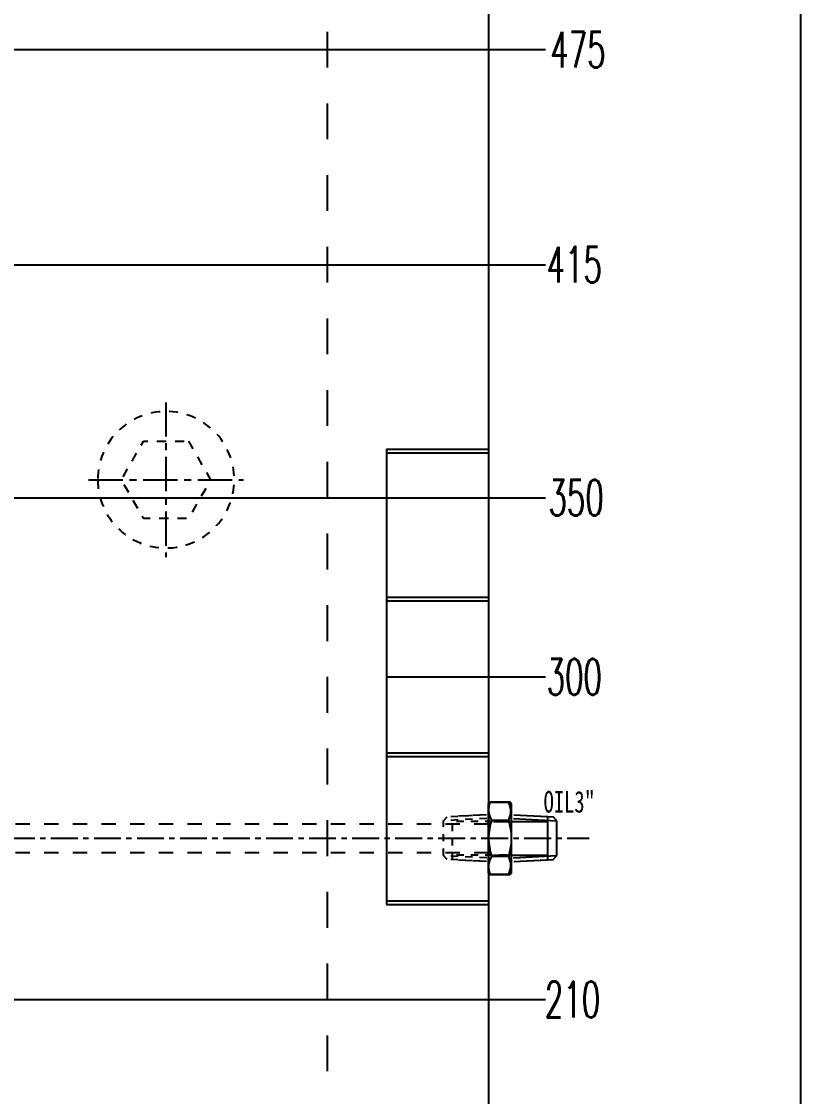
# Model space of a CAD drawing. Extents: x 14103 to 19353, y -3233 to 932.
# Drawn here: x 17624.1 to 17841.4, y 347 to 646.9 of the extents above; entities that cross this region are included whole.
import ezdxf

# ---------------------------------------------------------------- set-up
doc = ezdxf.new("R2010")
doc.units = 0
doc.header["$LTSCALE"] = 20
doc.header["$MEASUREMENT"] = 0
for name, pattern in [('CENTER', [0.6, 0.375, -0.075, 0.075, -0.075]), ('DASHED', [0.2, 0.1, -0.1]), ('HIDDEN', [0.2, 0.1, -0.1])]:
    doc.linetypes.add(name, pattern=pattern)
doc.layers.get('DEFPOINTS').update_dxf_attribs({"linetype": 'CONTINUOUS'})
for name, color, linetype in [('CONTINUOUS', 7, 'CONTINUOUS'), ('DIM', 3, 'CONTINUOUS'), ('HIDDEN', 2, 'HIDDEN'), ('OIL', 7, 'CONTINUOUS'), ('SCREW', 7, 'CONTINUOUS')]:
    doc.layers.add(name, color=color, linetype=linetype)
doc.styles.add('lxy2', font='txt.shx', dxfattribs={"width": 0.6})
doc.styles.add('LXY4', font='simplex.shx', dxfattribs={"width": 0.7, "height": 6})
doc.dimstyles.new('10', dxfattribs={"dimtxt": 10, "dimasz": 5, "dimexe": 2.5, "dimexo": 0, "dimgap": 1, "dimtad": 0, "dimdsep": 46, "dimtxsty": 'lxy2', "dimcen": -3, "dimclrd": 113, "dimclre": 113, "dimclrt": 3, "dimazin": 2, "dimtfac": 1, "dimtofl": 0, "dimtmove": 0, "dimatfit": 3, "dimfxl": 1, "dimtolj": 1, "dimtzin": 0, "dimarcsym": 0})

# ---------------------------------------------------------------- blocks, each defined once
blk = doc.blocks.new('*D115')
at = {"layer": 'DEFPOINTS', "color": 0}
for p in [(17554.36, 709.09), (17770.26, 709.09), (17204.36, 164.09)]:
    blk.add_point(p, dxfattribs=at)
at = {"layer": 'DIM', "color": 113, "lineweight": -2}
blk.add_line((17554.36, 709.09), (17770.26, 709.09), dxfattribs=at)
at = {"layer": 'DIM', "color": 3, "insert": (17779.26, 709.09), "char_height": 10, "attachment_point": 5, "style": 'lxy2'}
blk.add_mtext('\\A1;545', dxfattribs=at)
blk = doc.blocks.new('*D114')
at = {"layer": 'DEFPOINTS', "color": 0}
for p in [(17517.7, 684.09), (17770.26, 684.09), (17204.36, 164.09)]:
    blk.add_point(p, dxfattribs=at)
at = {"layer": 'DIM', "color": 113, "lineweight": -2}
blk.add_line((17517.7, 684.09), (17770.26, 684.09), dxfattribs=at)
at = {"layer": 'DIM', "color": 3, "insert": (17778.76, 684.09), "char_height": 10, "attachment_point": 5, "style": 'lxy2'}
blk.add_mtext('\\A1;520', dxfattribs=at)
blk = doc.blocks.new('*D113')
at = {"layer": 'DEFPOINTS', "color": 0}
for p in [(17754.36, 864.09), (17770.26, 864.09), (17204.36, 164.09)]:
    blk.add_point(p, dxfattribs=at)
at = {"layer": 'DIM', "color": 113, "lineweight": -2}
blk.add_line((17754.36, 864.09), (17770.26, 864.09), dxfattribs=at)
at = {"layer": 'DIM', "color": 3, "insert": (17778.26, 864.09), "char_height": 10, "attachment_point": 5, "style": 'lxy2'}
blk.add_mtext('\\A1;700', dxfattribs=at)
blk = doc.blocks.new('*D120')
at = {"layer": 'DEFPOINTS', "color": 0}
for p in [(17562.7, 374.09), (17770.26, 374.09), (17204.36, 164.09)]:
    blk.add_point(p, dxfattribs=at)
at = {"layer": 'DIM', "color": 113, "lineweight": -2}
blk.add_line((17562.7, 374.09), (17770.26, 374.09), dxfattribs=at)
at = {"layer": 'DIM', "color": 3, "insert": (17777.76, 374.09), "char_height": 10, "attachment_point": 5, "style": 'lxy2'}
blk.add_mtext('\\A1;210', dxfattribs=at)
blk = doc.blocks.new('*D119')
at = {"layer": 'DEFPOINTS', "color": 0}
for p in [(17725.91, 464.09), (17770.26, 464.09), (17204.36, 164.09)]:
    blk.add_point(p, dxfattribs=at)
at = {"layer": 'DIM', "color": 113, "lineweight": -2}
blk.add_line((17725.91, 464.09), (17770.26, 464.09), dxfattribs=at)
at = {"layer": 'DIM', "color": 3, "insert": (17778.26, 464.09), "char_height": 10, "attachment_point": 5, "style": 'lxy2'}
blk.add_mtext('\\A1;300', dxfattribs=at)
blk = doc.blocks.new('*D118')
at = {"layer": 'DEFPOINTS', "color": 0}
for p in [(17562.7, 514.09), (17770.26, 514.09), (17204.36, 164.09)]:
    blk.add_point(p, dxfattribs=at)
at = {"layer": 'DIM', "color": 113, "lineweight": -2}
blk.add_line((17562.7, 514.09), (17770.26, 514.09), dxfattribs=at)
at = {"layer": 'DIM', "color": 3, "insert": (17778.76, 514.09), "char_height": 10, "attachment_point": 5, "style": 'lxy2'}
blk.add_mtext('\\A1;350', dxfattribs=at)
blk = doc.blocks.new('*D117')
at = {"layer": 'DEFPOINTS', "color": 0}
for p in [(17562.7, 639.09), (17770.26, 639.09), (17204.36, 164.09)]:
    blk.add_point(p, dxfattribs=at)
at = {"layer": 'DIM', "color": 113, "lineweight": -2}
blk.add_line((17562.7, 639.09), (17770.26, 639.09), dxfattribs=at)
at = {"layer": 'DIM', "color": 3, "insert": (17779.26, 639.09), "char_height": 10, "attachment_point": 5, "style": 'lxy2'}
blk.add_mtext('\\A1;475', dxfattribs=at)
blk = doc.blocks.new('*D116')
at = {"layer": 'DEFPOINTS', "color": 0}
for p in [(17760.7, 664.09), (17770.26, 664.09), (17204.36, 164.09)]:
    blk.add_point(p, dxfattribs=at)
at = {"layer": 'DIM', "color": 113, "lineweight": -2}
blk.add_line((17760.7, 664.09), (17770.26, 664.09), dxfattribs=at)
at = {"layer": 'DIM', "color": 3, "insert": (17778.26, 664.09), "char_height": 10, "attachment_point": 5, "style": 'lxy2'}
blk.add_mtext('\\A1;500', dxfattribs=at)
blk = doc.blocks.new('*D85')
at = {"layer": 'DEFPOINTS', "color": 0}
for p in [(17529.36, 579.09), (17770.26, 579.09), (17204.36, 164.09)]:
    blk.add_point(p, dxfattribs=at)
at = {"layer": 'DIM', "color": 113, "lineweight": -2}
blk.add_line((17529.36, 579.09), (17770.26, 579.09), dxfattribs=at)
at = {"layer": 'DIM', "color": 3, "insert": (17778.26, 579.09), "char_height": 10, "attachment_point": 5, "style": 'lxy2'}
blk.add_mtext('\\A1;415', dxfattribs=at)
blk = doc.blocks.new('AC_LXY_BLK12')
at = {"layer": 'SCREW', "color": 1, "linetype": 'CENTER'}
for p, q in [((0, 17), (0, -17)), ((17, 0), (-17, 0))]:
    blk.add_line(p, q, dxfattribs=at)
at = {"layer": 'SCREW', "color": 2, "linetype": 'HIDDEN', "flags": 128}
blk.add_lwpolyline([(-4.91, 8.5), (-9.81, 0), (-4.91, -8.5), (4.91, -8.5), (9.81, 0), (4.91, 8.5)], close=True, dxfattribs=at)
at = {"layer": 'SCREW', "color": 2, "linetype": 'HIDDEN'}
blk.add_circle((0, 0), 15, dxfattribs=at)

msp = doc.modelspace()

# ---------------------------------------------------------------- linework, layer by layer
at = {"layer": 'CONTINUOUS'}
for p, q in [((17754.363, 864.09), (17754.363, -535.91)), ((17725.913, 527.59), (17725.913, 400.59)), ((17725.913, 527.59), (17754.363, 527.59)), ((17725.913, 526.59), (17754.363, 526.59)), ((17725.913, 486.315), (17754.363, 486.315)), ((17725.913, 485.315), (17754.363, 485.315)), ((17725.913, 442.865), (17754.363, 442.865)), ((17725.913, 441.865), (17754.363, 441.865)), ((17725.913, 401.59), (17754.363, 401.59)), ((17725.913, 400.59), (17754.363, 400.59))]:
    msp.add_line(p, q, dxfattribs=at)
at = {"layer": 'DIM'}
msp.add_lwpolyline([(14103.26, 932.193), (17841.354, 932.193), (17841.354, -1843.388), (14103.26, -1843.388)], close=True, dxfattribs=at)
at = {"layer": 'HIDDEN', "ltscale": 5}
msp.add_line((17709.363, 864.09), (17709.363, -535.91), dxfattribs=at)
at = {"layer": 'OIL', "color": 4, "linetype": 'ByBlock'}
for p, q in [((17754.363, 428.775), (17754.76, 429.172)), ((17760.355, 429.172), (17754.76, 429.172)), ((17754.76, 429.172), (17760.355, 429.172)), ((17760.752, 428.775), (17760.355, 429.172)), ((17754.363, 409.405), (17754.363, 428.775)), ((17760.752, 409.405), (17760.752, 428.775)), ((17755.156, 424.131), (17759.958, 424.131)), ((17755.706, 423.786), (17770.872, 423.786)), ((17761.295, 424.592), (17773.347, 423.96)), ((17761.347, 425.59), (17772.348, 425.014)), ((17763.138, 425.52), (17770.872, 425.114)), ((17770.872, 413.066), (17770.872, 425.114)), ((17773.347, 423.962), (17772.348, 425.014)), ((17773.347, 414.219), (17773.347, 423.962)), ((17755.156, 414.049), (17759.958, 414.049)), ((17755.706, 414.394), (17770.872, 414.394)), ((17761.295, 413.589), (17773.347, 414.22)), ((17772.348, 413.167), (17773.347, 414.219)), ((17761.347, 412.59), (17772.348, 413.167)), ((17763.138, 412.661), (17770.872, 413.066)), ((17754.363, 409.405), (17754.76, 409.008)), ((17760.355, 409.008), (17754.76, 409.008)), ((17754.76, 409.008), (17760.355, 409.008)), ((17760.752, 409.405), (17760.355, 409.008))]:
    msp.add_line(p, q, dxfattribs=at)
at = {"layer": 'OIL', "color": 4, "linetype": 'DASHED', "ltscale": 2}
for p, q in [((17334.363, 423.09), (17754.363, 423.09)), ((17334.363, 415.09), (17754.363, 415.09))]:
    msp.add_line(p, q, dxfattribs=at)
at = {"layer": 'OIL', "color": 4, "linetype": 'DASHED'}
for p, q in [((17741.767, 423.962), (17742.766, 425.014)), ((17753.82, 424.592), (17741.767, 423.96)), ((17741.767, 414.219), (17741.767, 423.962)), ((17753.767, 425.59), (17742.766, 425.014)), ((17751.977, 425.52), (17744.242, 425.114)), ((17744.242, 413.066), (17744.242, 425.114)), ((17759.409, 423.786), (17744.242, 423.786)), ((17753.82, 413.589), (17741.767, 414.22)), ((17742.766, 413.167), (17741.767, 414.219)), ((17759.409, 414.394), (17744.242, 414.394)), ((17753.767, 412.59), (17742.766, 413.167)), ((17751.977, 412.661), (17744.242, 413.066))]:
    msp.add_line(p, q, dxfattribs=at)
at = {"layer": 'OIL', "color": 1, "linetype": 'CENTER'}
msp.add_line((17332.284, 419.09), (17782.363, 419.09), dxfattribs=at)
at = {"layer": 'OIL', "color": 4, "linetype": 'ByBlock'}
for centre, radius, start, end in [((17760.046, 427.052), 5.696, 158.15014, 210.85303), ((17754.887, 426.652), 5.663, 333.56987, 26.43013), ((17770.767, 419.09), 16.404, 162.10345, 197.89655), ((17744.348, 419.09), 16.404, 342.10345, 17.89655), ((17760.046, 411.128), 5.696, 149.14697, 201.84986), ((17754.887, 411.529), 5.663, 333.56987, 26.43013)]:
    msp.add_arc(centre, radius, start, end, dxfattribs=at)

# ---------------------------------------------------------------- block references
at = {"layer": 'SCREW', "xscale": -1.27, "yscale": 1.27, "zscale": 1.27}
msp.add_blockref('AC_LXY_BLK12', (17664.363, 519.09), dxfattribs=at)

# ---------------------------------------------------------------- texts
at = {"layer": 'OIL', "color": 4, "linetype": 'ByBlock', "insert": (17769.7, 426.151), "char_height": 6, "width": 21.76, "attachment_point": 7, "style": 'LXY4'}
msp.add_mtext('{\\f宋体|b0|i0|c134|p2;OIL3"}', dxfattribs=at)

# ---------------------------------------------------------------- dimensions: what is measured, and where the dimension line sits
at = {"layer": 'DIM'}
for feature_location, offset, picture, middle in [((17754.363, 864.09), (15.902, 0), '*D113', (17778.264, 864.09)), ((17554.363, 709.09), (215.902, 0), '*D115', (17779.264, 709.09)), ((17517.698, 684.09), (252.567, 0), '*D114', (17778.764, 684.09)), ((17760.696, 664.09), (9.568, 0), '*D116', (17778.264, 664.09)), ((17562.698, 639.09), (207.567, 0), '*D117', (17779.264, 639.09)), ((17529.363, 579.09), (240.902, 0), '*D85', (17778.264, 579.09)), ((17562.698, 514.09), (207.567, 0), '*D118', (17778.764, 514.09)), ((17725.913, 464.09), (44.352, 0), '*D119', (17778.264, 464.09)), ((17562.698, 374.09), (207.567, 0), '*D120', (17777.764, 374.09))]:
    dim = msp.add_ordinate_dim(feature_location=feature_location, offset=offset, dtype=0, origin=(17204.363, 164.09), dimstyle='10', dxfattribs=at)
    dim.commit()
    dim.dimension.update_dxf_attribs({"geometry": picture, "text_midpoint": middle})

doc.saveas('drawing.dxf')
